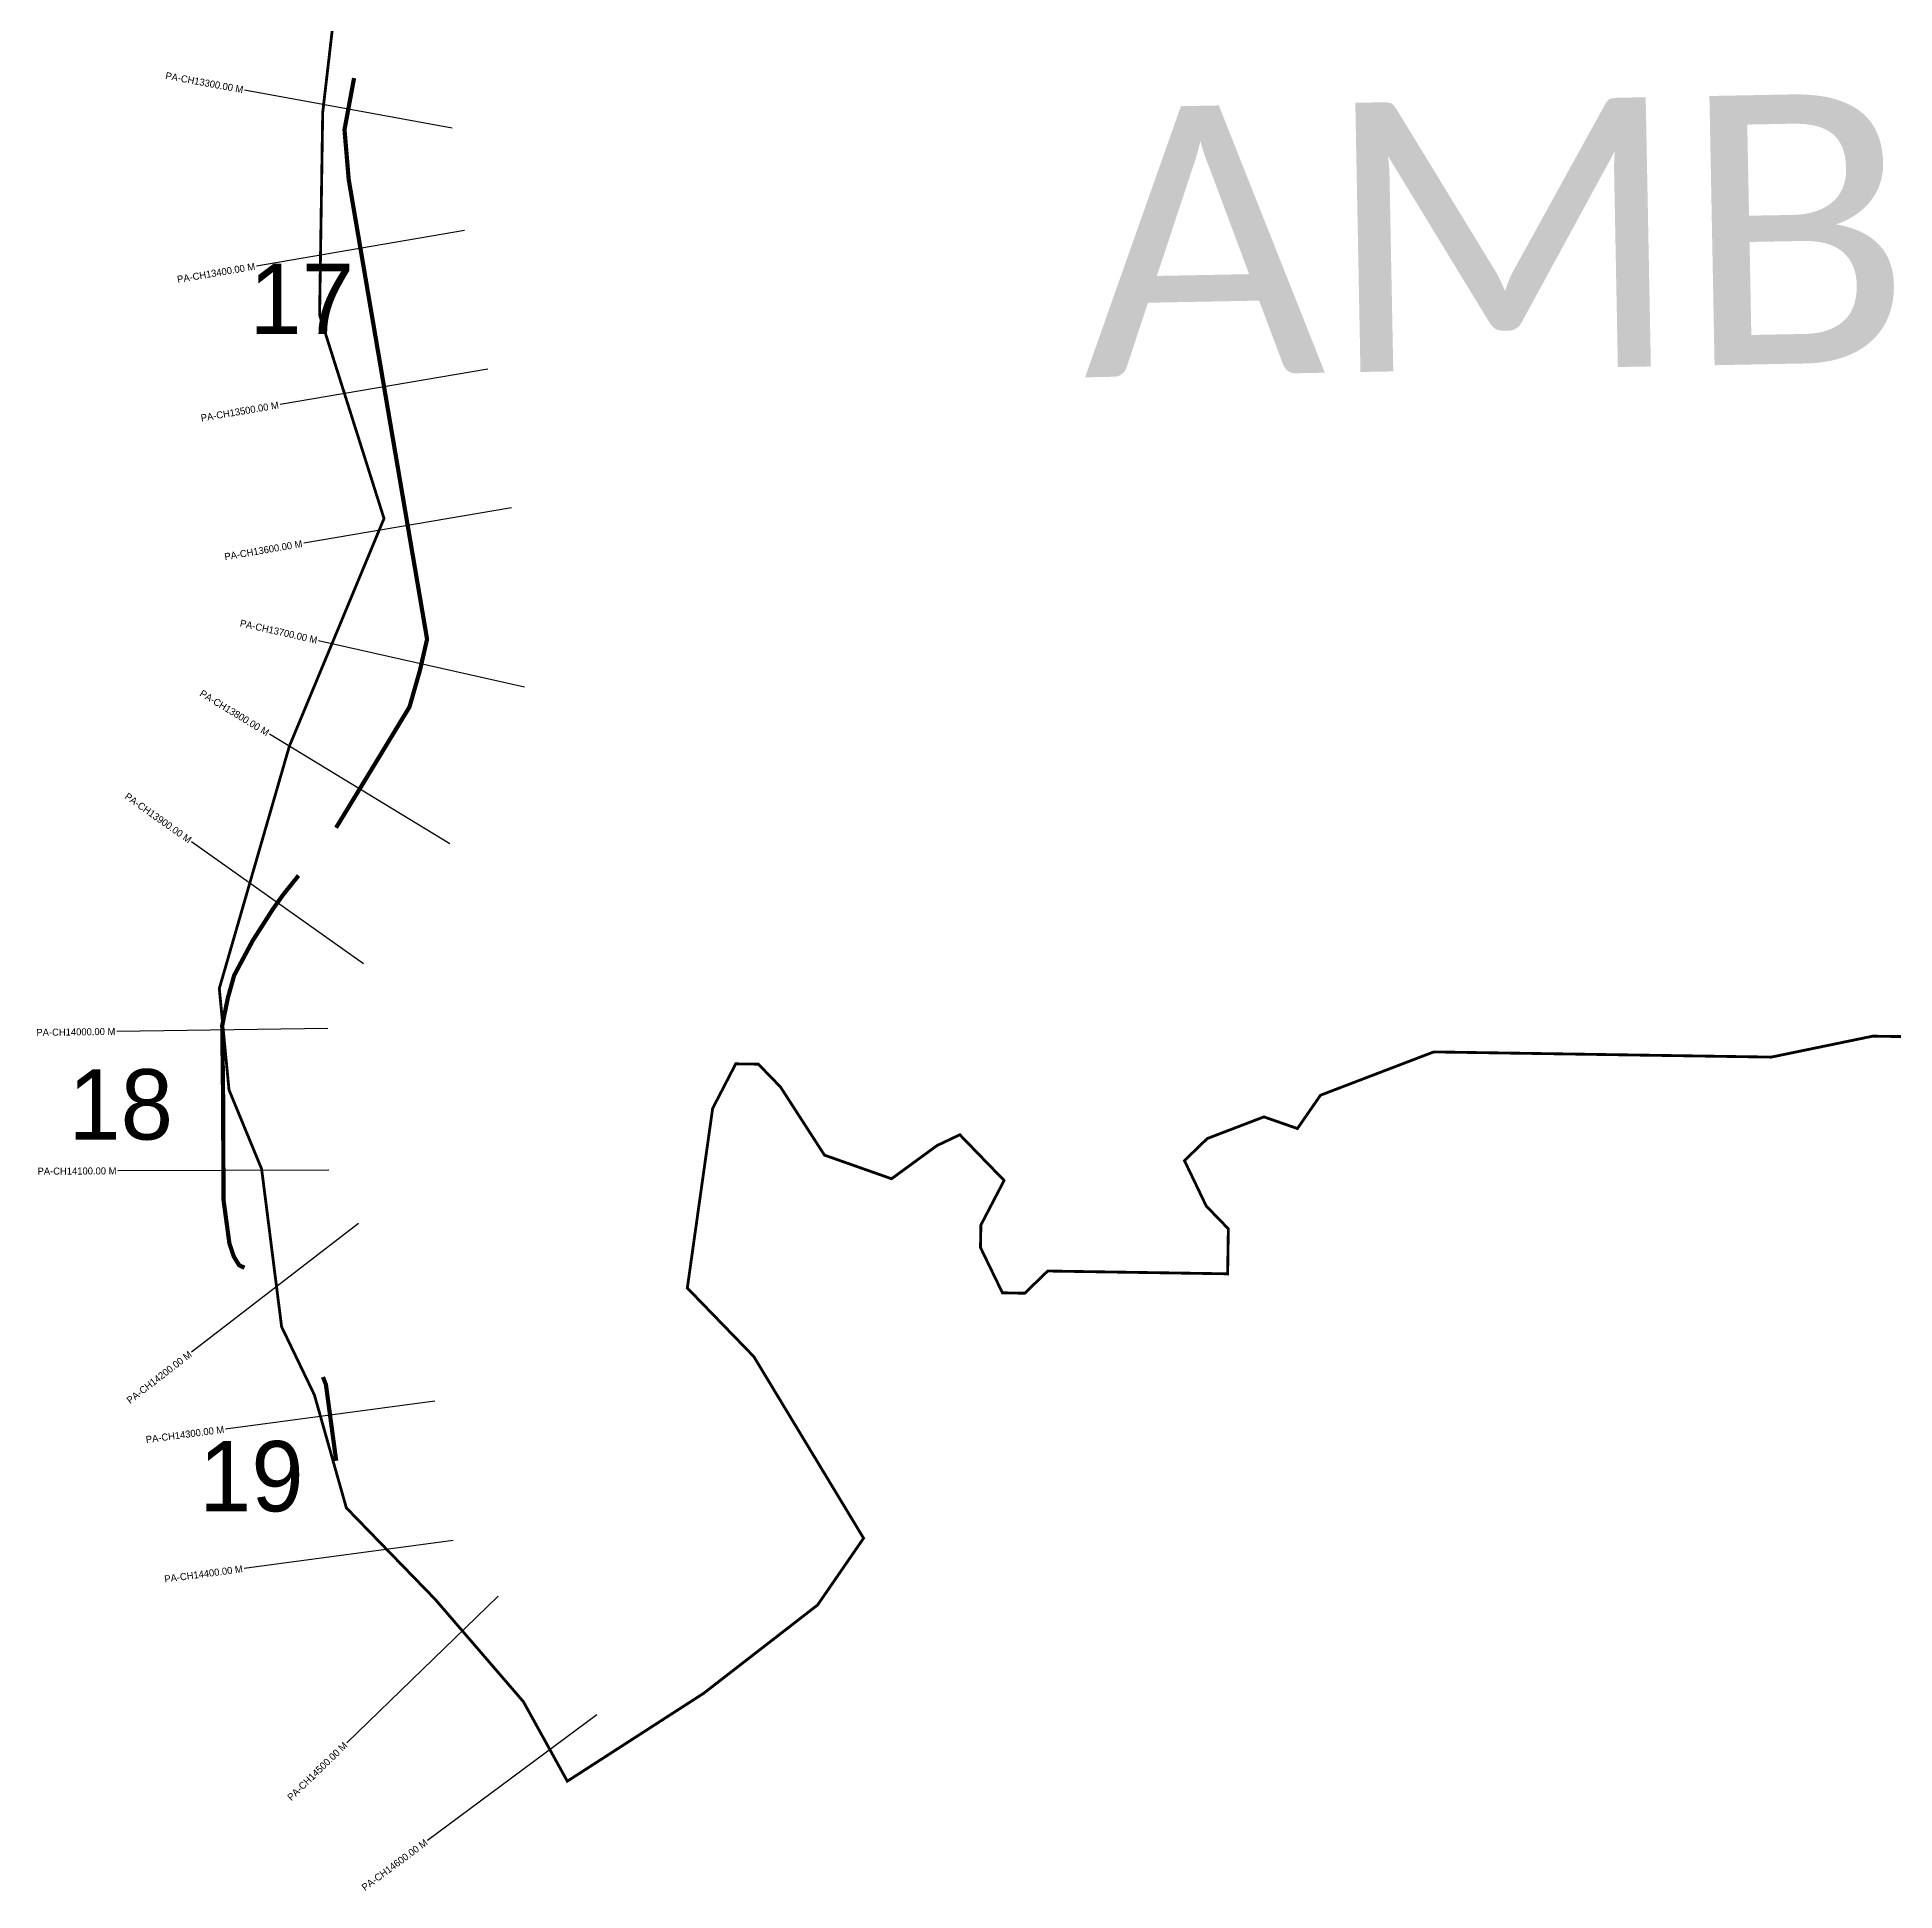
# Model space of a CAD drawing. Header units: metres. Extents: x 260752 to 263393, y 2215233 to 2217727.
# Drawn here: x 260752 to 262072, y 2215233 to 2216551 of the extents above; entities that cross this region are included whole.
import ezdxf
from ezdxf.enums import TextEntityAlignment as Align

# ---------------------------------------------------------------- set-up
doc = ezdxf.new("R2010")
doc.units = ezdxf.units.M
for name, color, linetype in [('ARTIFICIALLY PROTECTED', 4, 'Continuous'), ('CS', 134, 'Continuous'), ('CSMark', 6, 'Continuous'), ('VILLAGE NAME', 250, 'Continuous')]:
    doc.layers.add(name, color=color, linetype=linetype)

msp = doc.modelspace()

# ---------------------------------------------------------------- linework, layer by layer
at = {"color": 6, "const_width": 2}
msp.add_lwpolyline([(262144.7, 2215839.1), (262056.7, 2215840.4), (261984.5, 2215825.5), (261744.6, 2215829.2), (261664.1, 2215798.4), (261647.7, 2215774.7), (261623.9, 2215783), (261583.6, 2215767.6), (261567.4, 2215751.9), (261582.9, 2215719.6), (261598.6, 2215703.4), (261598.1, 2215671.4), (261470.2, 2215673.4), (261453.9, 2215657.6), (261438, 2215657.9), (261422.4, 2215690.1), (261422.7, 2215706.1), (261439.2, 2215737.8), (261407.7, 2215770.3), (261391.5, 2215762.6), (261359.2, 2215739), (261311.5, 2215755.8), (261280.2, 2215804.3), (261264.5, 2215820.5), (261248.4, 2215820.7), (261232, 2215789), (261214, 2215661.3), (261261.3, 2215612.5), (261339.3, 2215483.4), (261306.6, 2215435.9), (261225.6, 2215373.1), (261128.7, 2215310.6), (261097.5, 2215367.1), (261034.7, 2215440), (260971.6, 2215505), (260948.9, 2215585.3), (260925.6, 2215633.7), (260911.4, 2215745.9), (260888.2, 2215802.2), (260881.3, 2215874.3), (260931.1, 2216046.6), (260998.4, 2216208.5), (260952.6, 2216353.2), (260954.8, 2216497.2), (260973.3, 2216656.9)], dxfattribs=at)
at = {"layer": 'ARTIFICIALLY PROTECTED', "const_width": 3, "flags": 128}
for points in [[(260977.1, 2216521.7), (260970.3, 2216485), (260973.3, 2216449.5), (261029, 2216122.7), (261024, 2216100.8), (261016.5, 2216074.5), (260996.5, 2216041.5), (260964.3, 2215988.6)], [(260937.6, 2215954.6), (260926.7, 2215941), (260919.3, 2215930.6), (260905.1, 2215908.4), (260891.9, 2215883.7), (260887.4, 2215867.7), (260883.4, 2215848.1), (260884, 2215796.2), (260884.3, 2215723.9), (260888.5, 2215692.9), (260891.6, 2215683.7), (260895.4, 2215677.5), (260899.2, 2215675.7)], [(260955, 2215598), (260957.1, 2215592.6), (260964.4, 2215538.4)]]:
    msp.add_lwpolyline(points, dxfattribs=at)
at = {"layer": 'CS'}
for p, q in [((261046.8, 2216486), (260899.3, 2216513.2)), ((261046.8, 2216486), (260899.3, 2216513.2)), ((261055.5, 2216413.3), (260907.7, 2216388)), ((261055.5, 2216413.3), (260907.7, 2216388)), ((261072.3, 2216314.7), (260924.5, 2216289.5)), ((261072.3, 2216314.7), (260924.5, 2216289.5)), ((261089.1, 2216216.1), (260941.3, 2216190.9)), ((261089.1, 2216216.1), (260941.3, 2216190.9)), ((261098.2, 2216088.6), (260951.9, 2216121.6)), ((261098.2, 2216088.6), (260951.9, 2216121.6)), ((261045.1, 2215977.2), (260917, 2216055.1)), ((261045.1, 2215977.2), (260917, 2216055.1)), ((260983.7, 2215891.8), (260861.5, 2215978.7)), ((260983.7, 2215891.8), (260861.5, 2215978.7)), ((260958.4, 2215845.8), (260808.4, 2215843.8)), ((260958.4, 2215845.8), (260808.4, 2215843.8)), ((260959.2, 2215745), (260809.2, 2215744.6)), ((260959.2, 2215745), (260809.2, 2215744.6)), ((260980.3, 2215707.2), (260861.5, 2215615.6)), ((260980.3, 2215707.2), (260861.5, 2215615.6)), ((261034.4, 2215580.8), (260885.7, 2215561)), ((261034.4, 2215580.8), (260885.7, 2215561)), ((261047.6, 2215481.7), (260898.9, 2215461.9)), ((261047.6, 2215481.7), (260898.9, 2215461.9)), ((261079.6, 2215442.3), (260971.9, 2215337.9)), ((261079.6, 2215442.3), (260971.9, 2215337.9)), ((261149.6, 2215357.8), (261029.2, 2215268.4)), ((261149.6, 2215357.8), (261029.2, 2215268.4))]:
    msp.add_line(p, q, dxfattribs=at)

# ---------------------------------------------------------------- texts
at = {"char_height": 50, "attachment_point": 1}
for s, insert in [('17', (260902.7, 2216389.8)), ('18', (260774, 2215816.9)), ('19', (260866.9, 2215552.5))]:
    msp.add_mtext_dynamic_manual_height_columns(s, width=84.374, gutter_width=1, heights=[0], dxfattribs=dict(at, insert=insert))
at = {"layer": 'CSMark'}
for s, rotation, p in [('PA-CH13300.00 M', 349.5414, (260898.3, 2216513.4)), ('PA-CH13300.00 M', 349.5414, (260898.3, 2216513.4)), ('PA-CH13400.00 M', 9.675, (260906.7, 2216387.9)), ('PA-CH13400.00 M', 9.675, (260906.7, 2216387.9)), ('PA-CH13500.00 M', 9.675, (260923.5, 2216289.3)), ('PA-CH13500.00 M', 9.675, (260923.5, 2216289.3)), ('PA-CH13600.00 M', 9.675, (260940.3, 2216190.7)), ('PA-CH13600.00 M', 9.675, (260940.3, 2216190.7)), ('PA-CH13700.00 M', 347.2694, (260950.9, 2216121.9)), ('PA-CH13700.00 M', 347.2694, (260950.9, 2216121.9)), ('PA-CH13800.00 M', 328.7004, (260916.1, 2216055.7)), ('PA-CH13800.00 M', 328.7004, (260916.1, 2216055.7)), ('PA-CH13900.00 M', 324.5852, (260860.7, 2215979.3)), ('PA-CH13900.00 M', 324.5852, (260860.7, 2215979.3)), ('PA-CH14000.00 M', 0.7604, (260807.4, 2215843.8)), ('PA-CH14000.00 M', 0.7604, (260807.4, 2215843.8)), ('PA-CH14100.00 M', 0.1797, (260808.2, 2215744.6)), ('PA-CH14100.00 M', 0.1797, (260808.2, 2215744.6)), ('PA-CH14200.00 M', 37.6421, (260860.8, 2215615)), ('PA-CH14200.00 M', 37.6421, (260860.8, 2215615)), ('PA-CH14300.00 M', 7.5843, (260884.7, 2215560.9)), ('PA-CH14300.00 M', 7.5843, (260884.7, 2215560.9)), ('PA-CH14400.00 M', 7.5843, (260897.9, 2215461.7)), ('PA-CH14400.00 M', 7.5843, (260897.9, 2215461.7)), ('PA-CH14500.00 M', 44.1055, (260971.1, 2215337.2)), ('PA-CH14500.00 M', 44.1055, (260971.1, 2215337.2)), ('PA-CH14600.00 M', 36.5936, (261028.4, 2215267.8)), ('PA-CH14600.00 M', 36.5936, (261028.4, 2215267.8))]:
    msp.add_text(s, height=5, rotation=rotation, dxfattribs=at).set_placement(p, align=Align.MIDDLE_RIGHT)
at = {"layer": 'VILLAGE NAME', "insert": (261491.9, 2216500.3), "char_height": 191.456, "attachment_point": 1, "rotation": 1.1028}
msp.add_mtext_dynamic_manual_height_columns('{\\fCalibri|b0|i0|c0|p34;AMBEWADI}', width=161.46, gutter_width=957.3, heights=[0], dxfattribs=at)
msp.add_mtext_dynamic_manual_height_columns('{\\fCalibri|b0|i0|c0|p34;AMBEWADI}', width=161.46, gutter_width=957.3, heights=[0], dxfattribs=at)

doc.saveas('drawing.dxf')
